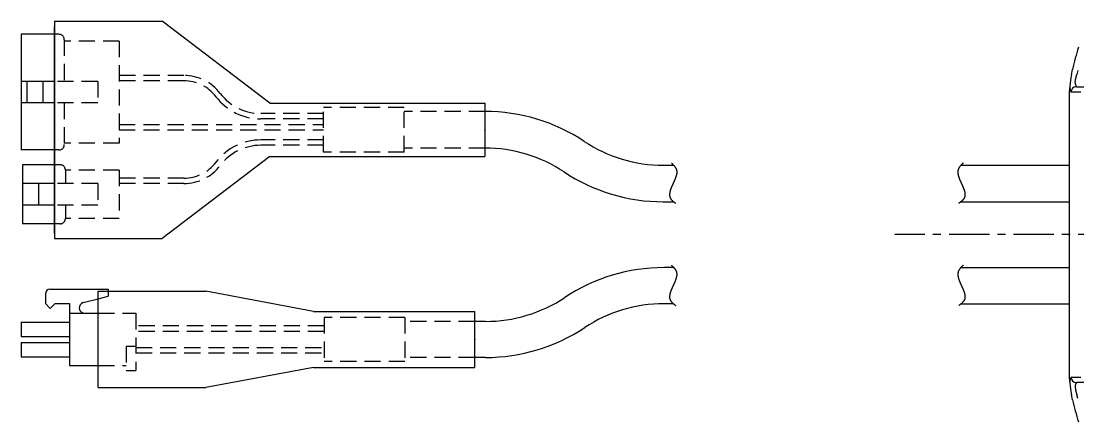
# Model space of a CAD drawing. Extents: x -493 to 683, y 41 to 537.
# Drawn here: x -493.4 to -296.9, y 454.6 to 529.1 of the extents above; entities that cross this region are included whole.
import ezdxf

# ---------------------------------------------------------------- set-up
doc = ezdxf.new("R2010")
doc.units = 0
doc.linetypes.add('CENTER', pattern=[12, 7.5, -1.5, 1.5, -1.5])
doc.linetypes.add('DASHED', pattern=[4.5, 3, -1.5])
doc.layers.get('0').update_dxf_attribs({"linetype": 'CONTINUOUS'})
doc.layers.add('CENTER', color=1, linetype='CENTER')

msp = doc.modelspace()

# ---------------------------------------------------------------- linework, layer by layer
at = {"color": 7, "linetype": 'CONTINUOUS'}
for p, q in [((-487.13, 529.13), (-467.13, 529.13)), ((-487.13, 529.13), (-487.13, 488.73)), ((-447.13, 513.89), (-467.13, 529.13)), ((-493.33, 526.68), (-493.33, 505.18)), ((-487.13, 526.68), (-493.33, 526.68)), ((-487.13, 489.73), (-487.13, 528.13)), ((-298.1, 519.16), (-297.88, 520.16)), ((-296.91, 519.94), (-297.12, 519.2)), ((-487.13, 517.93), (-493.33, 517.93)), ((-492.33, 517.93), (-492.33, 513.93)), ((-489.33, 517.93), (-489.33, 513.93)), ((-298.42, 517.05), (-298.42, 517.06)), ((-297.19, 516.94), (-293.52, 516.94)), ((-298.52, 515.09), (-298.52, 463.79)), ((-296.35, 515.94), (-298.19, 515.94)), ((-487.13, 513.93), (-493.33, 513.93)), ((-447.13, 513.89), (-407.13, 513.89)), ((-407.13, 513.89), (-407.13, 503.99)), ((-487.13, 505.18), (-493.33, 505.18)), ((-447.13, 503.99), (-467.13, 488.73)), ((-447.13, 503.99), (-407.13, 503.99)), ((-493.13, 502.43), (-493.13, 491.43)), ((-487.13, 502.43), (-493.13, 502.43)), ((-373.97, 502.34), (-372.06, 502.34)), ((-318.64, 502.34), (-298.52, 502.34)), ((-487.13, 498.93), (-493.13, 498.93)), ((-490.13, 498.93), (-490.13, 494.93)), ((-374.09, 495.54), (-372.04, 495.54)), ((-318.66, 495.54), (-298.52, 495.54)), ((-487.13, 494.93), (-493.13, 494.93)), ((-487.13, 491.43), (-493.13, 491.43)), ((-487.13, 488.73), (-467.13, 488.73)), ((-372.01, 483.29), (-373.86, 483.29)), ((-318.69, 483.29), (-298.52, 483.29)), ((-488.86, 478.4), (-488.86, 476.6)), ((-487.96, 479.3), (-477.16, 479.3)), ((-481.8, 476.79), (-479.03, 477.5)), ((-479.03, 478.89), (-459.03, 478.89)), ((-479.03, 460.99), (-479.03, 478.89)), ((-477.16, 479.3), (-477.16, 478.89)), ((-439.03, 475.14), (-459.03, 478.89)), ((-487.96, 475.7), (-488.86, 476.6)), ((-487.96, 475.7), (-487.06, 476.6)), ((-487.06, 476.6), (-484.36, 476.6)), ((-484.36, 476.6), (-484.36, 465.08)), ((-372.1, 476.59), (-373.86, 476.59)), ((-318.6, 476.59), (-298.52, 476.59)), ((-484.36, 474.8), (-479.03, 474.8)), ((-439.03, 475.14), (-409.03, 475.14)), ((-409.03, 464.74), (-409.03, 475.14)), ((-493.36, 473.18), (-493.36, 470.48)), ((-493.36, 473.18), (-484.36, 473.18)), ((-407.03, 473.29), (-409.03, 473.29)), ((-493.36, 470.48), (-484.36, 470.48)), ((-493.36, 469.4), (-484.36, 469.4)), ((-493.36, 469.4), (-493.36, 466.7)), ((-493.36, 466.7), (-484.36, 466.7)), ((-407.03, 466.59), (-409.03, 466.59)), ((-484.36, 465.08), (-479.03, 465.08)), ((-439.03, 464.74), (-459.03, 460.99)), ((-439.03, 464.74), (-409.03, 464.74)), ((-298.42, 461.81), (-298.42, 461.82)), ((-298.19, 462.94), (-296.35, 462.94)), ((-293.52, 461.94), (-297.19, 461.94)), ((-479.03, 460.99), (-459.03, 460.99)), ((-297.88, 458.72), (-298.1, 459.71)), ((-296.91, 458.94), (-297.12, 459.67))]:
    msp.add_line(p, q, dxfattribs=at)
at = {"color": 3, "linetype": 'DASHED'}
for p, q in [((-486.33, 526.68), (-487.13, 526.68)), ((-485.33, 525.68), (-485.33, 517.93)), ((-475.13, 525.43), (-485.33, 525.43)), ((-475.13, 525.43), (-475.13, 506.43)), ((-463.1, 519.03), (-475.13, 519.03)), ((-479.13, 517.93), (-487.13, 517.93)), ((-479.13, 517.93), (-479.13, 513.93)), ((-463.1, 518.03), (-475.13, 518.03)), ((-479.13, 513.93), (-487.13, 513.93)), ((-485.33, 513.93), (-485.33, 506.18)), ((-422.13, 513.09), (-437.13, 513.09)), ((-437.13, 504.79), (-437.13, 513.09)), ((-422.13, 504.79), (-422.13, 513.09)), ((-437.13, 511.94), (-448.78, 511.94)), ((-437.13, 510.94), (-448.78, 510.94)), ((-407.13, 512.34), (-422.13, 512.34)), ((-475.13, 509.93), (-437.13, 509.94)), ((-475.13, 508.93), (-437.13, 508.94)), ((-437.13, 507.04), (-448.78, 507.04)), ((-486.33, 505.18), (-487.13, 505.18)), ((-475.13, 506.43), (-485.33, 506.43)), ((-437.13, 506.04), (-448.78, 506.04)), ((-407.13, 505.54), (-422.13, 505.54)), ((-422.13, 504.79), (-437.13, 504.79)), ((-486.13, 502.43), (-487.13, 502.43)), ((-485.13, 501.43), (-485.13, 498.93)), ((-475.13, 501.43), (-485.13, 501.43)), ((-475.13, 501.43), (-475.13, 492.43)), ((-463.1, 499.93), (-475.13, 499.93)), ((-479.13, 498.93), (-487.13, 498.93)), ((-479.13, 498.93), (-479.13, 494.93)), ((-463.1, 498.93), (-475.13, 498.93)), ((-479.13, 494.93), (-487.13, 494.93)), ((-485.13, 494.93), (-485.13, 492.43)), ((-486.13, 491.43), (-487.13, 491.43)), ((-475.13, 492.43), (-485.13, 492.43)), ((-479.03, 477.5), (-477.16, 477.98)), ((-477.16, 478.89), (-477.16, 477.98)), ((-479.03, 474.8), (-472.03, 474.8)), ((-472.03, 474.8), (-472.03, 464.18)), ((-437.03, 474.04), (-437.03, 465.84)), ((-422.03, 474.04), (-437.03, 474.04)), ((-422.03, 474.04), (-422.03, 465.84)), ((-437.03, 472.44), (-472.03, 472.44)), ((-409.03, 473.29), (-422.03, 473.29)), ((-437.03, 471.44), (-472.03, 471.44)), ((-473.83, 468.68), (-472.03, 468.68)), ((-473.83, 468.68), (-473.83, 464.18)), ((-472.03, 468.44), (-437.03, 468.44)), ((-472.03, 467.44), (-437.03, 467.44)), ((-422.03, 465.84), (-437.03, 465.84)), ((-409.03, 466.59), (-422.03, 466.59)), ((-479.03, 465.08), (-473.83, 465.08)), ((-473.83, 464.18), (-472.03, 464.18))]:
    msp.add_line(p, q, dxfattribs=at)
at = {"color": 7, "linetype": 'CONTINUOUS'}
for points in [[(-297.42, 517.74), (-297.33, 518.3), (-297.12, 519.2)], [(-297.42, 461.13), (-297.33, 460.57), (-297.12, 459.67)]]:
    msp.add_lwpolyline(points, dxfattribs=at)
for points in [[(-372.48, 502.75, 0), (-372.45, 502.72, 0), (-372.42, 502.69, 0), (-372.39, 502.66, 0), (-372.35, 502.63, 0), (-372.32, 502.6, 0), (-372.29, 502.57, 0), (-372.26, 502.54, 0), (-372.22, 502.5, 0), (-372.19, 502.47, 0), (-372.16, 502.44, 0), (-372.13, 502.41, 0), (-372.1, 502.38, 0), (-372.07, 502.34, 0), (-372.04, 502.31, 0), (-372.01, 502.28, 0), (-371.98, 502.24, 0), (-371.95, 502.21, 0), (-371.92, 502.17, 0), (-371.89, 502.14, 0), (-371.86, 502.1, 0), (-371.84, 502.07, 0), (-371.81, 502.03, 0), (-371.78, 502, 0), (-371.76, 501.96, 0), (-371.74, 501.93, 0), (-371.71, 501.89, 0), (-371.69, 501.85, 0), (-371.67, 501.82, 0), (-371.65, 501.78, 0), (-371.63, 501.74, 0), (-371.61, 501.7, 0), (-371.6, 501.66, 0), (-371.58, 501.63, 0), (-371.57, 501.59, 0), (-371.55, 501.55, 0), (-371.54, 501.51, 0), (-371.53, 501.47, 0), (-371.52, 501.43, 0), (-371.51, 501.39, 0), (-371.51, 501.35, 0), (-371.5, 501.31, 0), (-371.49, 501.27, 0), (-371.49, 501.23, 0), (-371.48, 501.19, 0), (-371.48, 501.15, 0), (-371.48, 501.11, 0), (-371.48, 501.06, 0), (-371.48, 501.02, 0), (-371.48, 500.98, 0), (-371.48, 500.94, 0), (-371.49, 500.9, 0), (-371.49, 500.85, 0), (-371.49, 500.81, 0), (-371.5, 500.77, 0), (-371.51, 500.72, 0), (-371.51, 500.68, 0), (-371.52, 500.64, 0), (-371.53, 500.59, 0), (-371.54, 500.55, 0), (-371.55, 500.51, 0), (-371.56, 500.46, 0), (-371.57, 500.42, 0), (-371.58, 500.37, 0), (-371.59, 500.33, 0), (-371.6, 500.28, 0), (-371.62, 500.24, 0), (-371.63, 500.19, 0), (-371.65, 500.15, 0), (-371.66, 500.1, 0), (-371.68, 500.06, 0), (-371.69, 500.01, 0), (-371.71, 499.97, 0), (-371.72, 499.92, 0), (-371.74, 499.88, 0), (-371.76, 499.83, 0), (-371.78, 499.79, 0), (-371.79, 499.74, 0), (-371.81, 499.7, 0), (-371.83, 499.65, 0), (-371.85, 499.6, 0), (-371.87, 499.56, 0), (-371.89, 499.51, 0), (-371.91, 499.47, 0), (-371.93, 499.42, 0), (-371.95, 499.37, 0), (-371.97, 499.33, 0), (-371.99, 499.28, 0), (-372.01, 499.24, 0), (-372.03, 499.19, 0), (-372.06, 499.14, 0), (-372.08, 499.1, 0), (-372.1, 499.05, 0), (-372.12, 499.01, 0), (-372.14, 498.96, 0), (-372.16, 498.91, 0), (-372.18, 498.87, 0), (-372.2, 498.82, 0), (-372.22, 498.78, 0), (-372.25, 498.73, 0), (-372.27, 498.68, 0), (-372.29, 498.64, 0), (-372.31, 498.59, 0), (-372.33, 498.55, 0), (-372.35, 498.5, 0), (-372.37, 498.45, 0), (-372.39, 498.41, 0), (-372.41, 498.36, 0), (-372.43, 498.32, 0), (-372.45, 498.27, 0), (-372.47, 498.23, 0), (-372.49, 498.18, 0), (-372.5, 498.14, 0), (-372.52, 498.09, 0), (-372.54, 498.05, 0), (-372.56, 498, 0), (-372.57, 497.96, 0), (-372.59, 497.91, 0), (-372.61, 497.87, 0), (-372.62, 497.82, 0), (-372.64, 497.78, 0), (-372.65, 497.74, 0), (-372.67, 497.69, 0), (-372.68, 497.65, 0), (-372.69, 497.6, 0), (-372.71, 497.56, 0), (-372.72, 497.52, 0), (-372.73, 497.47, 0), (-372.74, 497.43, 0), (-372.75, 497.39, 0), (-372.76, 497.35, 0), (-372.77, 497.3, 0), (-372.78, 497.26, 0), (-372.78, 497.22, 0), (-372.79, 497.18, 0), (-372.79, 497.14, 0), (-372.8, 497.09, 0), (-372.8, 497.05, 0), (-372.81, 497.01, 0), (-372.81, 496.97, 0), (-372.81, 496.93, 0), (-372.81, 496.89, 0), (-372.81, 496.85, 0), (-372.81, 496.81, 0), (-372.81, 496.77, 0), (-372.81, 496.73, 0), (-372.8, 496.69, 0), (-372.8, 496.65, 0), (-372.79, 496.61, 0), (-372.78, 496.58, 0), (-372.78, 496.54, 0), (-372.77, 496.5, 0), (-372.76, 496.46, 0), (-372.74, 496.42, 0), (-372.73, 496.39, 0), (-372.72, 496.35, 0), (-372.7, 496.31, 0), (-372.69, 496.28, 0), (-372.67, 496.24, 0), (-372.65, 496.21, 0), (-372.63, 496.17, 0), (-372.61, 496.14, 0), (-372.59, 496.1, 0), (-372.57, 496.07, 0), (-372.54, 496.03, 0), (-372.52, 496, 0), (-372.49, 495.97, 0), (-372.46, 495.93, 0), (-372.43, 495.9, 0), (-372.4, 495.87, 0), (-372.37, 495.84, 0), (-372.34, 495.81, 0), (-372.31, 495.78, 0), (-372.28, 495.74, 0), (-372.25, 495.71, 0), (-372.21, 495.68, 0), (-372.18, 495.65, 0), (-372.15, 495.62, 0), (-372.11, 495.59, 0), (-372.08, 495.56, 0), (-372.04, 495.54, 0), (-372.01, 495.51, 0), (-371.97, 495.48, 0), (-371.93, 495.45, 0), (-371.9, 495.42, 0), (-371.86, 495.4, 0), (-371.82, 495.37, 0), (-371.79, 495.34, 0), (-371.75, 495.32, 0), (-371.72, 495.29, 0), (-371.68, 495.27, 0), (-371.64, 495.24, 0)], [(-318.22, 502.75, 0), (-318.25, 502.72, 0), (-318.28, 502.69, 0), (-318.32, 502.66, 0), (-318.35, 502.63, 0), (-318.38, 502.6, 0), (-318.41, 502.57, 0), (-318.44, 502.54, 0), (-318.48, 502.5, 0), (-318.51, 502.47, 0), (-318.54, 502.44, 0), (-318.57, 502.41, 0), (-318.6, 502.38, 0), (-318.63, 502.34, 0), (-318.67, 502.31, 0), (-318.7, 502.28, 0), (-318.73, 502.24, 0), (-318.75, 502.21, 0), (-318.78, 502.17, 0), (-318.81, 502.14, 0), (-318.84, 502.1, 0), (-318.87, 502.07, 0), (-318.89, 502.03, 0), (-318.92, 502, 0), (-318.94, 501.96, 0), (-318.97, 501.93, 0), (-318.99, 501.89, 0), (-319.01, 501.85, 0), (-319.03, 501.82, 0), (-319.05, 501.78, 0), (-319.07, 501.74, 0), (-319.09, 501.7, 0), (-319.1, 501.66, 0), (-319.12, 501.63, 0), (-319.13, 501.59, 0), (-319.15, 501.55, 0), (-319.16, 501.51, 0), (-319.17, 501.47, 0), (-319.18, 501.43, 0), (-319.19, 501.39, 0), (-319.2, 501.35, 0), (-319.2, 501.31, 0), (-319.21, 501.27, 0), (-319.21, 501.23, 0), (-319.22, 501.19, 0), (-319.22, 501.15, 0), (-319.22, 501.11, 0), (-319.22, 501.06, 0), (-319.22, 501.02, 0), (-319.22, 500.98, 0), (-319.22, 500.94, 0), (-319.22, 500.9, 0), (-319.21, 500.85, 0), (-319.21, 500.81, 0), (-319.2, 500.77, 0), (-319.2, 500.72, 0), (-319.19, 500.68, 0), (-319.18, 500.64, 0), (-319.17, 500.59, 0), (-319.16, 500.55, 0), (-319.15, 500.51, 0), (-319.14, 500.46, 0), (-319.13, 500.42, 0), (-319.12, 500.37, 0), (-319.11, 500.33, 0), (-319.1, 500.28, 0), (-319.08, 500.24, 0), (-319.07, 500.19, 0), (-319.06, 500.15, 0), (-319.04, 500.1, 0), (-319.03, 500.06, 0), (-319.01, 500.01, 0), (-318.99, 499.97, 0), (-318.98, 499.92, 0), (-318.96, 499.88, 0), (-318.94, 499.83, 0), (-318.92, 499.79, 0), (-318.91, 499.74, 0), (-318.89, 499.7, 0), (-318.87, 499.65, 0), (-318.85, 499.6, 0), (-318.83, 499.56, 0), (-318.81, 499.51, 0), (-318.79, 499.47, 0), (-318.77, 499.42, 0), (-318.75, 499.37, 0), (-318.73, 499.33, 0), (-318.71, 499.28, 0), (-318.69, 499.24, 0), (-318.67, 499.19, 0), (-318.65, 499.14, 0), (-318.63, 499.1, 0), (-318.6, 499.05, 0), (-318.58, 499.01, 0), (-318.56, 498.96, 0), (-318.54, 498.91, 0), (-318.52, 498.87, 0), (-318.5, 498.82, 0), (-318.48, 498.78, 0), (-318.46, 498.73, 0), (-318.43, 498.68, 0), (-318.41, 498.64, 0), (-318.39, 498.59, 0), (-318.37, 498.55, 0), (-318.35, 498.5, 0), (-318.33, 498.45, 0), (-318.31, 498.41, 0), (-318.29, 498.36, 0), (-318.27, 498.32, 0), (-318.25, 498.27, 0), (-318.23, 498.23, 0), (-318.22, 498.18, 0), (-318.2, 498.14, 0), (-318.18, 498.09, 0), (-318.16, 498.05, 0), (-318.14, 498, 0), (-318.13, 497.96, 0), (-318.11, 497.91, 0), (-318.09, 497.87, 0), (-318.08, 497.82, 0), (-318.06, 497.78, 0), (-318.05, 497.74, 0), (-318.03, 497.69, 0), (-318.02, 497.65, 0), (-318.01, 497.6, 0), (-318, 497.56, 0), (-317.98, 497.52, 0), (-317.97, 497.47, 0), (-317.96, 497.43, 0), (-317.95, 497.39, 0), (-317.94, 497.35, 0), (-317.93, 497.3, 0), (-317.93, 497.26, 0), (-317.92, 497.22, 0), (-317.91, 497.18, 0), (-317.91, 497.14, 0), (-317.9, 497.09, 0), (-317.9, 497.05, 0), (-317.89, 497.01, 0), (-317.89, 496.97, 0), (-317.89, 496.93, 0), (-317.89, 496.89, 0), (-317.89, 496.85, 0), (-317.89, 496.81, 0), (-317.89, 496.77, 0), (-317.9, 496.73, 0), (-317.9, 496.69, 0), (-317.91, 496.65, 0), (-317.91, 496.61, 0), (-317.92, 496.58, 0), (-317.93, 496.54, 0), (-317.94, 496.5, 0), (-317.95, 496.46, 0), (-317.96, 496.42, 0), (-317.97, 496.39, 0), (-317.98, 496.35, 0), (-318, 496.31, 0), (-318.01, 496.28, 0), (-318.03, 496.24, 0), (-318.05, 496.21, 0), (-318.07, 496.17, 0), (-318.09, 496.14, 0), (-318.11, 496.1, 0), (-318.14, 496.07, 0), (-318.16, 496.03, 0), (-318.19, 496, 0), (-318.21, 495.97, 0), (-318.24, 495.93, 0), (-318.27, 495.9, 0), (-318.3, 495.87, 0), (-318.33, 495.84, 0), (-318.36, 495.81, 0), (-318.39, 495.78, 0), (-318.42, 495.74, 0), (-318.45, 495.71, 0), (-318.49, 495.68, 0), (-318.52, 495.65, 0), (-318.55, 495.62, 0), (-318.59, 495.59, 0), (-318.62, 495.56, 0), (-318.66, 495.54, 0), (-318.7, 495.51, 0), (-318.73, 495.48, 0), (-318.77, 495.45, 0), (-318.8, 495.42, 0), (-318.84, 495.4, 0), (-318.88, 495.37, 0), (-318.91, 495.34, 0), (-318.95, 495.32, 0), (-318.99, 495.29, 0), (-319.02, 495.27, 0), (-319.06, 495.24, 0)], [(-372.48, 483.75, 0), (-372.45, 483.72, 0), (-372.42, 483.69, 0), (-372.39, 483.66, 0), (-372.35, 483.63, 0), (-372.32, 483.6, 0), (-372.29, 483.57, 0), (-372.26, 483.54, 0), (-372.22, 483.5, 0), (-372.19, 483.47, 0), (-372.16, 483.44, 0), (-372.13, 483.41, 0), (-372.1, 483.38, 0), (-372.07, 483.34, 0), (-372.04, 483.31, 0), (-372.01, 483.28, 0), (-371.98, 483.24, 0), (-371.95, 483.21, 0), (-371.92, 483.17, 0), (-371.89, 483.14, 0), (-371.86, 483.1, 0), (-371.84, 483.07, 0), (-371.81, 483.03, 0), (-371.78, 483, 0), (-371.76, 482.96, 0), (-371.74, 482.93, 0), (-371.71, 482.89, 0), (-371.69, 482.85, 0), (-371.67, 482.82, 0), (-371.65, 482.78, 0), (-371.63, 482.74, 0), (-371.61, 482.7, 0), (-371.6, 482.66, 0), (-371.58, 482.63, 0), (-371.57, 482.59, 0), (-371.55, 482.55, 0), (-371.54, 482.51, 0), (-371.53, 482.47, 0), (-371.52, 482.43, 0), (-371.51, 482.39, 0), (-371.51, 482.35, 0), (-371.5, 482.31, 0), (-371.49, 482.27, 0), (-371.49, 482.23, 0), (-371.48, 482.19, 0), (-371.48, 482.15, 0), (-371.48, 482.11, 0), (-371.48, 482.06, 0), (-371.48, 482.02, 0), (-371.48, 481.98, 0), (-371.48, 481.94, 0), (-371.49, 481.9, 0), (-371.49, 481.85, 0), (-371.49, 481.81, 0), (-371.5, 481.77, 0), (-371.51, 481.72, 0), (-371.51, 481.68, 0), (-371.52, 481.64, 0), (-371.53, 481.59, 0), (-371.54, 481.55, 0), (-371.55, 481.51, 0), (-371.56, 481.46, 0), (-371.57, 481.42, 0), (-371.58, 481.37, 0), (-371.59, 481.33, 0), (-371.6, 481.28, 0), (-371.62, 481.24, 0), (-371.63, 481.19, 0), (-371.65, 481.15, 0), (-371.66, 481.1, 0), (-371.68, 481.06, 0), (-371.69, 481.01, 0), (-371.71, 480.97, 0), (-371.72, 480.92, 0), (-371.74, 480.88, 0), (-371.76, 480.83, 0), (-371.78, 480.79, 0), (-371.79, 480.74, 0), (-371.81, 480.7, 0), (-371.83, 480.65, 0), (-371.85, 480.6, 0), (-371.87, 480.56, 0), (-371.89, 480.51, 0), (-371.91, 480.47, 0), (-371.93, 480.42, 0), (-371.95, 480.37, 0), (-371.97, 480.33, 0), (-371.99, 480.28, 0), (-372.01, 480.24, 0), (-372.03, 480.19, 0), (-372.06, 480.14, 0), (-372.08, 480.1, 0), (-372.1, 480.05, 0), (-372.12, 480.01, 0), (-372.14, 479.96, 0), (-372.16, 479.91, 0), (-372.18, 479.87, 0), (-372.2, 479.82, 0), (-372.22, 479.78, 0), (-372.25, 479.73, 0), (-372.27, 479.68, 0), (-372.29, 479.64, 0), (-372.31, 479.59, 0), (-372.33, 479.55, 0), (-372.35, 479.5, 0), (-372.37, 479.45, 0), (-372.39, 479.41, 0), (-372.41, 479.36, 0), (-372.43, 479.32, 0), (-372.45, 479.27, 0), (-372.47, 479.23, 0), (-372.49, 479.18, 0), (-372.5, 479.14, 0), (-372.52, 479.09, 0), (-372.54, 479.05, 0), (-372.56, 479, 0), (-372.57, 478.96, 0), (-372.59, 478.91, 0), (-372.61, 478.87, 0), (-372.62, 478.82, 0), (-372.64, 478.78, 0), (-372.65, 478.74, 0), (-372.67, 478.69, 0), (-372.68, 478.65, 0), (-372.69, 478.6, 0), (-372.71, 478.56, 0), (-372.72, 478.52, 0), (-372.73, 478.47, 0), (-372.74, 478.43, 0), (-372.75, 478.39, 0), (-372.76, 478.35, 0), (-372.77, 478.3, 0), (-372.78, 478.26, 0), (-372.78, 478.22, 0), (-372.79, 478.18, 0), (-372.79, 478.14, 0), (-372.8, 478.09, 0), (-372.8, 478.05, 0), (-372.81, 478.01, 0), (-372.81, 477.97, 0), (-372.81, 477.93, 0), (-372.81, 477.89, 0), (-372.81, 477.85, 0), (-372.81, 477.81, 0), (-372.81, 477.77, 0), (-372.81, 477.73, 0), (-372.8, 477.69, 0), (-372.8, 477.65, 0), (-372.79, 477.61, 0), (-372.78, 477.58, 0), (-372.78, 477.54, 0), (-372.77, 477.5, 0), (-372.76, 477.46, 0), (-372.74, 477.42, 0), (-372.73, 477.39, 0), (-372.72, 477.35, 0), (-372.7, 477.31, 0), (-372.69, 477.28, 0), (-372.67, 477.24, 0), (-372.65, 477.21, 0), (-372.63, 477.17, 0), (-372.61, 477.14, 0), (-372.59, 477.1, 0), (-372.57, 477.07, 0), (-372.54, 477.03, 0), (-372.52, 477, 0), (-372.49, 476.97, 0), (-372.46, 476.93, 0), (-372.43, 476.9, 0), (-372.4, 476.87, 0), (-372.37, 476.84, 0), (-372.34, 476.81, 0), (-372.31, 476.78, 0), (-372.28, 476.74, 0), (-372.25, 476.71, 0), (-372.21, 476.68, 0), (-372.18, 476.65, 0), (-372.15, 476.62, 0), (-372.11, 476.59, 0), (-372.08, 476.56, 0), (-372.04, 476.54, 0), (-372.01, 476.51, 0), (-371.97, 476.48, 0), (-371.93, 476.45, 0), (-371.9, 476.42, 0), (-371.86, 476.4, 0), (-371.82, 476.37, 0), (-371.79, 476.34, 0), (-371.75, 476.32, 0), (-371.72, 476.29, 0), (-371.68, 476.27, 0), (-371.64, 476.24, 0)], [(-318.22, 483.75, 0), (-318.25, 483.72, 0), (-318.28, 483.69, 0), (-318.32, 483.66, 0), (-318.35, 483.63, 0), (-318.38, 483.6, 0), (-318.41, 483.57, 0), (-318.44, 483.54, 0), (-318.48, 483.5, 0), (-318.51, 483.47, 0), (-318.54, 483.44, 0), (-318.57, 483.41, 0), (-318.6, 483.38, 0), (-318.63, 483.34, 0), (-318.67, 483.31, 0), (-318.7, 483.28, 0), (-318.73, 483.24, 0), (-318.75, 483.21, 0), (-318.78, 483.17, 0), (-318.81, 483.14, 0), (-318.84, 483.1, 0), (-318.87, 483.07, 0), (-318.89, 483.03, 0), (-318.92, 483, 0), (-318.94, 482.96, 0), (-318.97, 482.93, 0), (-318.99, 482.89, 0), (-319.01, 482.85, 0), (-319.03, 482.82, 0), (-319.05, 482.78, 0), (-319.07, 482.74, 0), (-319.09, 482.7, 0), (-319.1, 482.66, 0), (-319.12, 482.63, 0), (-319.13, 482.59, 0), (-319.15, 482.55, 0), (-319.16, 482.51, 0), (-319.17, 482.47, 0), (-319.18, 482.43, 0), (-319.19, 482.39, 0), (-319.2, 482.35, 0), (-319.2, 482.31, 0), (-319.21, 482.27, 0), (-319.21, 482.23, 0), (-319.22, 482.19, 0), (-319.22, 482.15, 0), (-319.22, 482.11, 0), (-319.22, 482.06, 0), (-319.22, 482.02, 0), (-319.22, 481.98, 0), (-319.22, 481.94, 0), (-319.22, 481.9, 0), (-319.21, 481.85, 0), (-319.21, 481.81, 0), (-319.2, 481.77, 0), (-319.2, 481.72, 0), (-319.19, 481.68, 0), (-319.18, 481.64, 0), (-319.17, 481.59, 0), (-319.16, 481.55, 0), (-319.15, 481.51, 0), (-319.14, 481.46, 0), (-319.13, 481.42, 0), (-319.12, 481.37, 0), (-319.11, 481.33, 0), (-319.1, 481.28, 0), (-319.08, 481.24, 0), (-319.07, 481.19, 0), (-319.06, 481.15, 0), (-319.04, 481.1, 0), (-319.03, 481.06, 0), (-319.01, 481.01, 0), (-318.99, 480.97, 0), (-318.98, 480.92, 0), (-318.96, 480.88, 0), (-318.94, 480.83, 0), (-318.92, 480.79, 0), (-318.91, 480.74, 0), (-318.89, 480.7, 0), (-318.87, 480.65, 0), (-318.85, 480.6, 0), (-318.83, 480.56, 0), (-318.81, 480.51, 0), (-318.79, 480.47, 0), (-318.77, 480.42, 0), (-318.75, 480.37, 0), (-318.73, 480.33, 0), (-318.71, 480.28, 0), (-318.69, 480.24, 0), (-318.67, 480.19, 0), (-318.65, 480.14, 0), (-318.63, 480.1, 0), (-318.6, 480.05, 0), (-318.58, 480.01, 0), (-318.56, 479.96, 0), (-318.54, 479.91, 0), (-318.52, 479.87, 0), (-318.5, 479.82, 0), (-318.48, 479.78, 0), (-318.46, 479.73, 0), (-318.43, 479.68, 0), (-318.41, 479.64, 0), (-318.39, 479.59, 0), (-318.37, 479.55, 0), (-318.35, 479.5, 0), (-318.33, 479.45, 0), (-318.31, 479.41, 0), (-318.29, 479.36, 0), (-318.27, 479.32, 0), (-318.25, 479.27, 0), (-318.23, 479.23, 0), (-318.22, 479.18, 0), (-318.2, 479.14, 0), (-318.18, 479.09, 0), (-318.16, 479.05, 0), (-318.14, 479, 0), (-318.13, 478.96, 0), (-318.11, 478.91, 0), (-318.09, 478.87, 0), (-318.08, 478.82, 0), (-318.06, 478.78, 0), (-318.05, 478.74, 0), (-318.03, 478.69, 0), (-318.02, 478.65, 0), (-318.01, 478.6, 0), (-318, 478.56, 0), (-317.98, 478.52, 0), (-317.97, 478.47, 0), (-317.96, 478.43, 0), (-317.95, 478.39, 0), (-317.94, 478.35, 0), (-317.93, 478.3, 0), (-317.93, 478.26, 0), (-317.92, 478.22, 0), (-317.91, 478.18, 0), (-317.91, 478.14, 0), (-317.9, 478.09, 0), (-317.9, 478.05, 0), (-317.89, 478.01, 0), (-317.89, 477.97, 0), (-317.89, 477.93, 0), (-317.89, 477.89, 0), (-317.89, 477.85, 0), (-317.89, 477.81, 0), (-317.89, 477.77, 0), (-317.9, 477.73, 0), (-317.9, 477.69, 0), (-317.91, 477.65, 0), (-317.91, 477.61, 0), (-317.92, 477.58, 0), (-317.93, 477.54, 0), (-317.94, 477.5, 0), (-317.95, 477.46, 0), (-317.96, 477.42, 0), (-317.97, 477.39, 0), (-317.98, 477.35, 0), (-318, 477.31, 0), (-318.01, 477.28, 0), (-318.03, 477.24, 0), (-318.05, 477.21, 0), (-318.07, 477.17, 0), (-318.09, 477.14, 0), (-318.11, 477.1, 0), (-318.14, 477.07, 0), (-318.16, 477.03, 0), (-318.19, 477, 0), (-318.21, 476.97, 0), (-318.24, 476.93, 0), (-318.27, 476.9, 0), (-318.3, 476.87, 0), (-318.33, 476.84, 0), (-318.36, 476.81, 0), (-318.39, 476.78, 0), (-318.42, 476.74, 0), (-318.45, 476.71, 0), (-318.49, 476.68, 0), (-318.52, 476.65, 0), (-318.55, 476.62, 0), (-318.59, 476.59, 0), (-318.62, 476.56, 0), (-318.66, 476.54, 0), (-318.7, 476.51, 0), (-318.73, 476.48, 0), (-318.77, 476.45, 0), (-318.8, 476.42, 0), (-318.84, 476.4, 0), (-318.88, 476.37, 0), (-318.91, 476.34, 0), (-318.95, 476.32, 0), (-318.99, 476.29, 0), (-319.02, 476.27, 0), (-319.06, 476.24, 0)]]:
    msp.add_polyline3d(points, dxfattribs=at)
at = {"color": 3, "linetype": 'DASHED'}
for centre, radius, start, end in [((-486.33, 525.68), 1, 0.0017, 90.0017), ((-463.1, 510.53), 8.5, 37.2706, 90.0017), ((-463.1, 510.53), 7.5, 37.2706, 90.0017), ((-448.78, 521.44), 10.5, 217.2706, 270.0017), ((-448.78, 521.44), 9.5, 217.2706, 270.0017), ((-448.78, 496.54), 10.5, 90.0017, 142.7329), ((-486.33, 506.18), 1, 270.0017, 0.0017), ((-448.78, 496.54), 9.5, 90.0017, 142.7329), ((-486.13, 501.43), 1, 0.0017, 90.0017), ((-463.1, 507.43), 7.5, 270.0017, 322.7329), ((-463.1, 507.43), 8.5, 270.0017, 322.7329), ((-486.13, 492.43), 1, 270.0017, 0.0017)]:
    msp.add_arc(centre, radius, start, end, dxfattribs=at)
at = {"color": 7, "linetype": 'CONTINUOUS'}
for centre, radius, start, end in [((-239.36, 506.94), 60, 163.2172, 167.2711), ((-278.52, 515.09), 20, 168.2428, 174.3222), ((-278.52, 515.09), 20, 174.3608, 180), ((-295.97, 516.98), 2.45, 178.4425, 205.3692), ((-297.19, 515.94), 0.998, 90.1197, 180.1192), ((-295.82, 517.76), 1.6, 180.866, 211.1276), ((-407.13, 478.94), 33.4, 56.4452, 90.0009), ((-407.13, 478.94), 26.6, 56.4452, 90.0009), ((-373.97, 528.94), 26.6, 236.4452, 270), ((-373.97, 528.94), 33.4, 236.4452, 270), ((-373.86, 449.94), 33.35, 90, 123.5569), ((-487.96, 478.4), 0.9, 90, 180), ((-407.03, 499.94), 26.65, 269.9994, 303.5569), ((-481.55, 475.81), 1.01, 104.3814, 270), ((-373.86, 449.94), 26.65, 90, 123.5569), ((-407.03, 499.94), 33.35, 269.9994, 303.5569), ((-278.52, 463.79), 20, 180, 185.6392), ((-296.31, 461.96), 2.12, 152.4725, 183.7157), ((-278.52, 463.79), 20, 185.6778, 191.7572), ((-297.19, 462.93), 0.998, 179.8808, 269.8803), ((-295.82, 461.11), 1.6, 148.8724, 179.134), ((-239.36, 471.94), 60, 192.7289, 196.7828)]:
    msp.add_arc(centre, radius, start, end, dxfattribs=at)
for p in [(-407.13, 508.94), (-409.03, 469.94), (-409.03, 469.94)]:
    msp.add_point(p, dxfattribs=at)
at = {"layer": 'CENTER', "color": 1, "linetype": 'CENTER'}
msp.add_line((682.64, 489.44), (-330.94, 489.44), dxfattribs=at)

doc.saveas('drawing.dxf')
